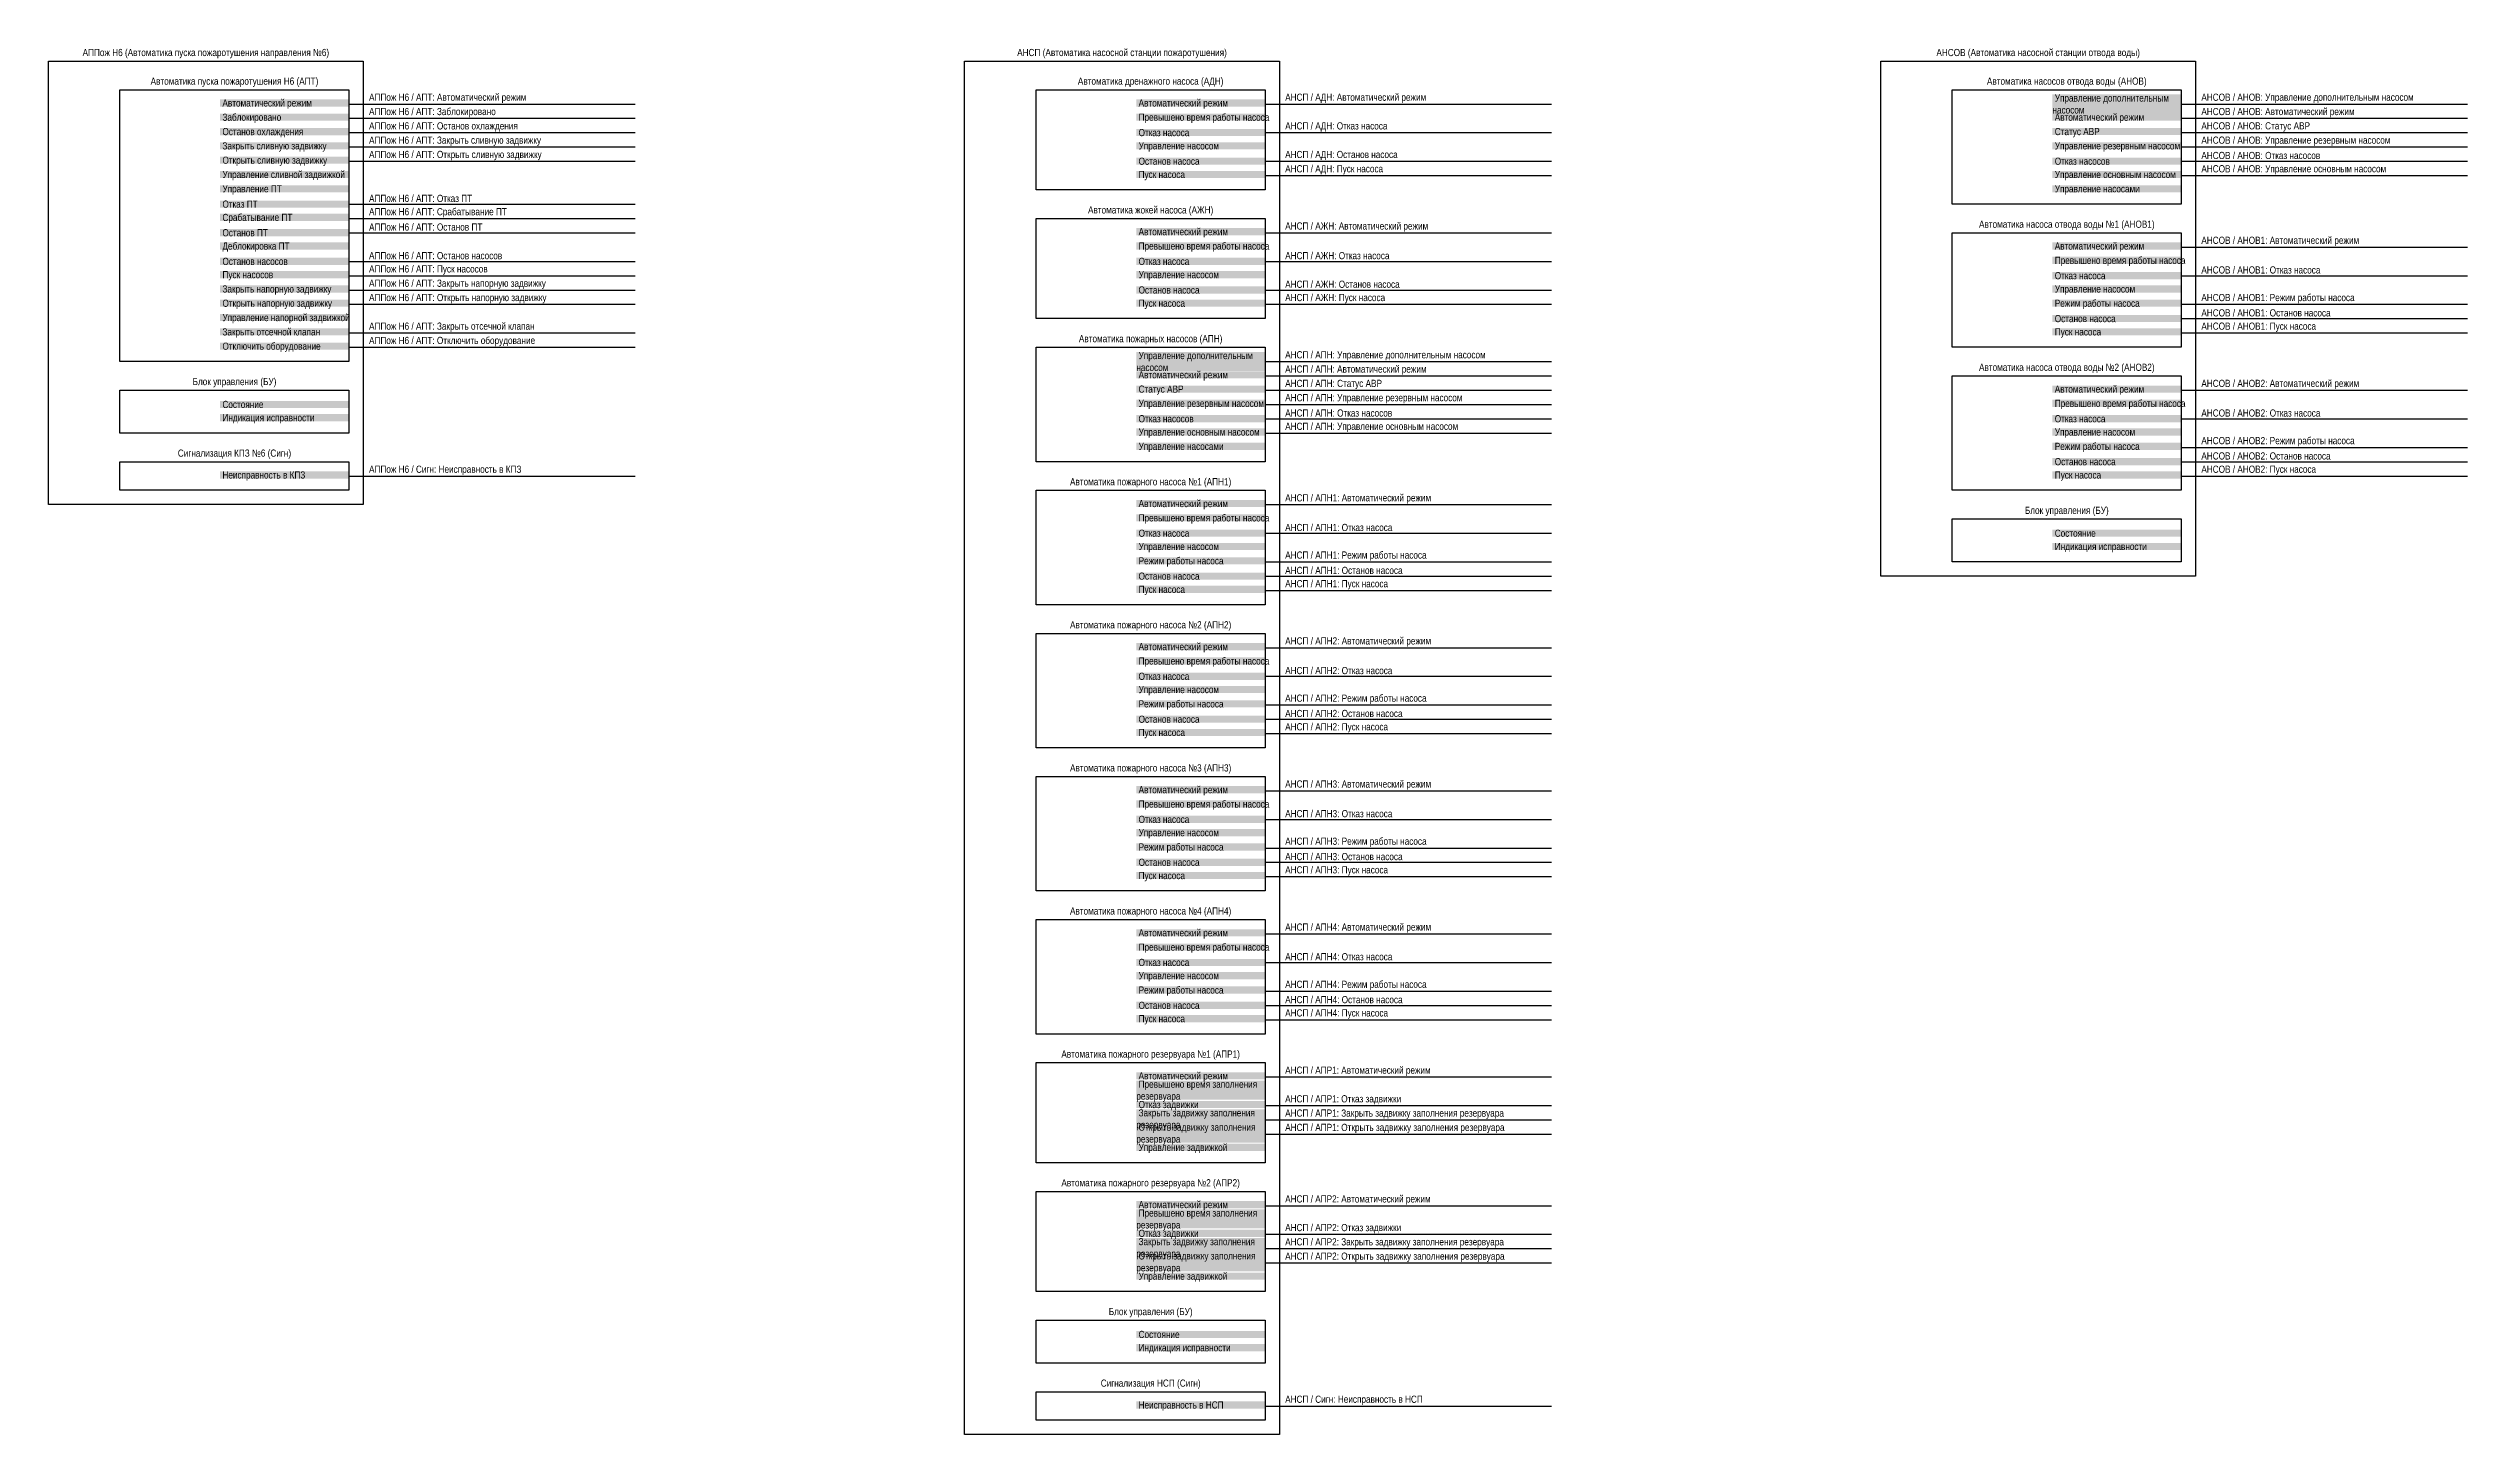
# Model space of a CAD drawing. Header units: millimetres. Extents: x -700 to 3725, y -920 to 4.
# Drawn here: x 1600 to 2445, y -480 to 4 of the extents above; entities that cross this region are included whole.
import ezdxf

# ---------------------------------------------------------------- set-up
doc = ezdxf.new("R2010")
doc.units = ezdxf.units.MM
for name, color, linetype, lineweight in [('Линии связи', 75, 'Continuous', 30), ('Основная', 7, 'Continuous', 30), ('Сигналы внутр.', 13, 'Continuous', 30)]:
    doc.layers.add(name, color=color, linetype=linetype, lineweight=lineweight)
doc.styles.add('Narrow', font='ARIALN.TTF')

msp = doc.modelspace()

# ---------------------------------------------------------------- linework, layer by layer
at = {"layer": 'Линии связи'}
for p, q in [((1705, -15), (1805, -15)), ((2025, -15), (2125, -15)), ((2345, -15), (2445, -15)), ((1705, -20), (1805, -20)), ((1705, -25), (1805, -25)), ((2025, -25), (2125, -25)), ((2345, -20), (2445, -20)), ((2345, -25), (2445, -25)), ((1705, -30), (1805, -30)), ((2345, -30), (2445, -30)), ((1705, -35), (1805, -35)), ((2025, -35), (2125, -35)), ((2025, -40), (2125, -40)), ((2345, -35), (2445, -35)), ((2345, -40), (2445, -40)), ((1705, -50), (1805, -50)), ((1705, -55), (1805, -55)), ((1705, -60), (1805, -60)), ((2025, -60), (2125, -60)), ((2345, -65), (2445, -65)), ((1705, -70), (1805, -70)), ((1705, -75), (1805, -75)), ((2025, -70), (2125, -70)), ((2345, -75), (2445, -75)), ((1705, -80), (1805, -80)), ((2025, -80), (2125, -80)), ((1705, -85), (1805, -85)), ((2025, -85), (2125, -85)), ((2345, -85), (2445, -85)), ((2345, -90), (2445, -90)), ((1705, -95), (1805, -95)), ((1705, -100), (1805, -100)), ((2345, -95), (2445, -95)), ((2025, -105), (2125, -105)), ((2025, -110), (2125, -110)), ((2025, -115), (2125, -115)), ((2345, -115), (2445, -115)), ((2025, -120), (2125, -120)), ((2025, -125), (2125, -125)), ((2345, -125), (2445, -125)), ((2025, -130), (2125, -130)), ((2345, -135), (2445, -135)), ((2345, -140), (2445, -140)), ((1705, -145), (1805, -145)), ((2345, -145), (2445, -145)), ((2025, -155), (2125, -155)), ((2025, -165), (2125, -165)), ((2025, -175), (2125, -175)), ((2025, -180), (2125, -180)), ((2025, -185), (2125, -185)), ((2025, -205), (2125, -205)), ((2025, -215), (2125, -215)), ((2025, -225), (2125, -225)), ((2025, -230), (2125, -230)), ((2025, -235), (2125, -235)), ((2025, -255), (2125, -255)), ((2025, -265), (2125, -265)), ((2025, -275), (2125, -275)), ((2025, -280), (2125, -280)), ((2025, -285), (2125, -285)), ((2025, -305), (2125, -305)), ((2025, -315), (2125, -315)), ((2025, -325), (2125, -325)), ((2025, -330), (2125, -330)), ((2025, -335), (2125, -335)), ((2025, -355), (2125, -355)), ((2025, -365), (2125, -365)), ((2025, -370), (2125, -370)), ((2025, -375), (2125, -375)), ((2025, -400), (2125, -400)), ((2025, -410), (2125, -410)), ((2025, -415), (2125, -415)), ((2025, -420), (2125, -420)), ((2025, -470), (2125, -470))]:
    msp.add_line(p, q, dxfattribs=at)
at = {"layer": 'Основная'}
for points in [[(1600, 0), (1710, 0), (1710, -155), (1600, -155), (1600, 0)], [(1920, 0), (2030, 0), (2030, -480), (1920, -480), (1920, 0)], [(2240, 0), (2350, 0), (2350, -180), (2240, -180), (2240, 0)], [(1625, -10), (1705, -10), (1705, -105), (1625, -105), (1625, -10)], [(1945, -10), (2025, -10), (2025, -45), (1945, -45), (1945, -10)], [(2265, -10), (2345, -10), (2345, -50), (2265, -50), (2265, -10)], [(1945, -55), (2025, -55), (2025, -90), (1945, -90), (1945, -55)], [(2265, -60), (2345, -60), (2345, -100), (2265, -100), (2265, -60)], [(1945, -100), (2025, -100), (2025, -140), (1945, -140), (1945, -100)], [(1625, -115), (1705, -115), (1705, -130), (1625, -130), (1625, -115)], [(2265, -110), (2345, -110), (2345, -150), (2265, -150), (2265, -110)], [(1625, -140), (1705, -140), (1705, -150), (1625, -150), (1625, -140)], [(1945, -150), (2025, -150), (2025, -190), (1945, -190), (1945, -150)], [(2265, -160), (2345, -160), (2345, -175), (2265, -175), (2265, -160)], [(1945, -200), (2025, -200), (2025, -240), (1945, -240), (1945, -200)], [(1945, -250), (2025, -250), (2025, -290), (1945, -290), (1945, -250)], [(1945, -300), (2025, -300), (2025, -340), (1945, -340), (1945, -300)], [(1945, -350), (2025, -350), (2025, -385), (1945, -385), (1945, -350)], [(1945, -395), (2025, -395), (2025, -430), (1945, -430), (1945, -395)], [(1945, -440), (2025, -440), (2025, -455), (1945, -455), (1945, -440)], [(1945, -465), (2025, -465), (2025, -475), (1945, -475), (1945, -465)]]:
    msp.add_lwpolyline(points, close=True, dxfattribs=at)

# ---------------------------------------------------------------- texts
at = {"layer": 'Основная', "char_height": 2.5, "attachment_point": 8, "style": 'Narrow'}
for s, insert, width in [('АППож Н6 (Автоматика пуска пожаротушения направления №6)', (1655, 1), 110), ('АНСП (Автоматика насосной станции пожаротушения)', (1975, 1), 110), ('АНСОВ (Автоматика насосной станции отвода воды)', (2295, 1), 110), ('Автоматика пуска пожаротушения Н6 (АПТ)', (1665, -9), 80), ('Автоматика дренажного насоса (АДН)', (1985, -9), 80), ('Автоматика насосов отвода воды (АНОВ)', (2305, -9), 80), ('Автоматика жокей насоса (АЖН)', (1985, -54), 80), ('Автоматика насоса отвода воды №1 (АНОВ1)', (2305, -59), 80), ('Автоматика пожарных насосов (АПН)', (1985, -99), 80), ('Автоматика насоса отвода воды №2 (АНОВ2)', (2305, -109), 80), ('Блок управления (БУ)', (1665, -114), 80), ('Сигнализация КПЗ №6 (Сигн)', (1665, -139), 80), ('Автоматика пожарного насоса №1 (АПН1)', (1985, -149), 80), ('Блок управления (БУ)', (2305, -159), 80), ('Автоматика пожарного насоса №2 (АПН2)', (1985, -199), 80), ('Автоматика пожарного насоса №3 (АПН3)', (1985, -249), 80), ('Автоматика пожарного насоса №4 (АПН4)', (1985, -299), 80), ('Автоматика пожарного резервуара №1 (АПР1)', (1985, -349), 80), ('Автоматика пожарного резервуара №2 (АПР2)', (1985, -394), 80), ('Блок управления (БУ)', (1985, -439), 80), ('Сигнализация НСП (Сигн)', (1985, -464), 80)]:
    msp.add_mtext(s, dxfattribs=dict(at, insert=insert, width=width))
at = {"layer": 'Основная', "char_height": 2.5, "width": 45, "attachment_point": 4, "style": 'Narrow', "bg_fill": 1, "box_fill_scale": 1, "bg_fill_color": 9}
for s, insert in [(' Автоматический режим', (1660, -15)), (' Автоматический режим', (1980, -15)), (' Управление дополнительным насосом', (2300, -15)), (' Заблокировано', (1660, -20)), (' Останов охлаждения', (1660, -25)), (' Превышено время работы насоса', (1980, -20)), (' Отказ насоса', (1980, -25)), (' Автоматический режим', (2300, -20)), (' Статус АВР', (2300, -25)), (' Закрыть сливную задвижку', (1660, -30)), (' Открыть сливную задвижку', (1660, -35)), (' Управление насосом', (1980, -30)), (' Останов насоса', (1980, -35)), (' Управление резервным насосом', (2300, -30)), (' Отказ насосов', (2300, -35)), (' Управление сливной задвижкой', (1660, -40)), (' Пуск насоса', (1980, -40)), (' Управление основным насосом', (2300, -40)), (' Управление ПТ', (1660, -45)), (' Отказ ПТ', (1660, -50)), (' Управление насосами', (2300, -45)), (' Срабатывание ПТ', (1660, -55)), (' Останов ПТ', (1660, -60)), (' Автоматический режим', (1980, -60)), (' Деблокировка ПТ', (1660, -65)), (' Превышено время работы насоса', (1980, -65)), (' Автоматический режим', (2300, -65)), (' Останов насосов', (1660, -70)), (' Пуск насосов', (1660, -75)), (' Отказ насоса', (1980, -70)), (' Управление насосом', (1980, -75)), (' Превышено время работы насоса', (2300, -70)), (' Отказ насоса', (2300, -75)), (' Закрыть напорную задвижку', (1660, -80)), (' Открыть напорную задвижку', (1660, -85)), (' Останов насоса', (1980, -80)), (' Пуск насоса', (1980, -85)), (' Управление насосом', (2300, -80)), (' Режим работы насоса', (2300, -85)), (' Управление напорной задвижкой', (1660, -90)), (' Останов насоса', (2300, -90)), (' Закрыть отсечной клапан', (1660, -95)), (' Отключить оборудование', (1660, -100)), (' Пуск насоса', (2300, -95)), (' Управление дополнительным насосом', (1980, -105)), (' Автоматический режим', (1980, -110)), (' Статус АВР', (1980, -115)), (' Автоматический режим', (2300, -115)), (' Превышено время работы насоса', (2300, -120)), (' Состояние', (1660, -120)), (' Индикация исправности', (1660, -125)), (' Управление резервным насосом', (1980, -120)), (' Отказ насосов', (1980, -125)), (' Отказ насоса', (2300, -125)), (' Управление основным насосом', (1980, -130)), (' Управление насосами', (1980, -135)), (' Управление насосом', (2300, -130)), (' Режим работы насоса', (2300, -135)), (' Неисправность в КПЗ', (1660, -145)), (' Останов насоса', (2300, -140)), (' Пуск насоса', (2300, -145)), (' Автоматический режим', (1980, -155)), (' Превышено время работы насоса', (1980, -160)), (' Отказ насоса', (1980, -165)), (' Управление насосом', (1980, -170)), (' Состояние', (2300, -165)), (' Индикация исправности', (2300, -170)), (' Режим работы насоса', (1980, -175)), (' Останов насоса', (1980, -180)), (' Пуск насоса', (1980, -185)), (' Автоматический режим', (1980, -205)), (' Превышено время работы насоса', (1980, -210)), (' Отказ насоса', (1980, -215)), (' Управление насосом', (1980, -220)), (' Режим работы насоса', (1980, -225)), (' Останов насоса', (1980, -230)), (' Пуск насоса', (1980, -235)), (' Автоматический режим', (1980, -255)), (' Превышено время работы насоса', (1980, -260)), (' Отказ насоса', (1980, -265)), (' Управление насосом', (1980, -270)), (' Режим работы насоса', (1980, -275)), (' Останов насоса', (1980, -280)), (' Пуск насоса', (1980, -285)), (' Автоматический режим', (1980, -305)), (' Превышено время работы насоса', (1980, -310)), (' Отказ насоса', (1980, -315)), (' Управление насосом', (1980, -320)), (' Режим работы насоса', (1980, -325)), (' Останов насоса', (1980, -330)), (' Пуск насоса', (1980, -335)), (' Автоматический режим', (1980, -355)), (' Превышено время заполнения резервуара', (1980, -360)), (' Отказ задвижки', (1980, -365)), (' Закрыть задвижку заполнения резервуара', (1980, -370)), (' Открыть задвижку заполнения резервуара', (1980, -375)), (' Управление задвижкой', (1980, -380)), (' Автоматический режим', (1980, -400)), (' Превышено время заполнения резервуара', (1980, -405)), (' Отказ задвижки', (1980, -410)), (' Закрыть задвижку заполнения резервуара', (1980, -415)), (' Открыть задвижку заполнения резервуара', (1980, -420)), (' Управление задвижкой', (1980, -425)), (' Состояние', (1980, -445)), (' Индикация исправности', (1980, -450)), (' Неисправность в НСП', (1980, -470))]:
    msp.add_mtext(s, dxfattribs=dict(at, insert=insert))
at = {"layer": 'Сигналы внутр.', "char_height": 2.5, "width": 100, "attachment_point": 4, "style": 'Narrow'}
for s, insert in [('АППож Н6 / АПТ: Автоматический режим', (1712, -13)), ('АППож Н6 / АПТ: Заблокировано', (1712, -18)), ('АНСП / АДН: Автоматический режим', (2032, -13)), ('АНСОВ / АНОВ: Управление дополнительным насосом', (2352, -13)), ('АНСОВ / АНОВ: Автоматический режим', (2352, -18)), ('АППож Н6 / АПТ: Останов охлаждения', (1712, -23)), ('АНСП / АДН: Отказ насоса', (2032, -23)), ('АНСОВ / АНОВ: Статус АВР', (2352, -23)), ('АППож Н6 / АПТ: Закрыть сливную задвижку', (1712, -28)), ('АППож Н6 / АПТ: Открыть сливную задвижку', (1712, -33)), ('АНСП / АДН: Останов насоса', (2032, -33)), ('АНСОВ / АНОВ: Управление резервным насосом', (2352, -28)), ('АНСОВ / АНОВ: Отказ насосов', (2352, -33)), ('АНСП / АДН: Пуск насоса', (2032, -38)), ('АНСОВ / АНОВ: Управление основным насосом', (2352, -38)), ('АППож Н6 / АПТ: Отказ ПТ', (1712, -48)), ('АППож Н6 / АПТ: Срабатывание ПТ', (1712, -53)), ('АППож Н6 / АПТ: Останов ПТ', (1712, -58)), ('АНСП / АЖН: Автоматический режим', (2032, -58)), ('АППож Н6 / АПТ: Останов насосов', (1712, -68)), ('АНСП / АЖН: Отказ насоса', (2032, -68)), ('АНСОВ / АНОВ1: Автоматический режим', (2352, -63)), ('АППож Н6 / АПТ: Пуск насосов', (1712, -73)), ('АНСОВ / АНОВ1: Отказ насоса', (2352, -73)), ('АППож Н6 / АПТ: Закрыть напорную задвижку', (1712, -78)), ('АППож Н6 / АПТ: Открыть напорную задвижку', (1712, -83)), ('АНСП / АЖН: Останов насоса', (2032, -78)), ('АНСП / АЖН: Пуск насоса', (2032, -83)), ('АНСОВ / АНОВ1: Режим работы насоса', (2352, -83)), ('АППож Н6 / АПТ: Закрыть отсечной клапан', (1712, -93)), ('АНСОВ / АНОВ1: Останов насоса', (2352, -88)), ('АНСОВ / АНОВ1: Пуск насоса', (2352, -93)), ('АППож Н6 / АПТ: Отключить оборудование', (1712, -98)), ('АНСП / АПН: Управление дополнительным насосом', (2032, -103)), ('АНСП / АПН: Автоматический режим', (2032, -108)), ('АНСП / АПН: Статус АВР', (2032, -113)), ('АНСП / АПН: Управление резервным насосом', (2032, -118)), ('АНСОВ / АНОВ2: Автоматический режим', (2352, -113)), ('АНСП / АПН: Отказ насосов', (2032, -123)), ('АНСП / АПН: Управление основным насосом', (2032, -128)), ('АНСОВ / АНОВ2: Отказ насоса', (2352, -123)), ('АНСОВ / АНОВ2: Режим работы насоса', (2352, -133)), ('АППож Н6 / Сигн: Неисправность в КПЗ', (1712, -143)), ('АНСОВ / АНОВ2: Останов насоса', (2352, -138)), ('АНСОВ / АНОВ2: Пуск насоса', (2352, -143)), ('АНСП / АПН1: Автоматический режим', (2032, -153)), ('АНСП / АПН1: Отказ насоса', (2032, -163)), ('АНСП / АПН1: Режим работы насоса', (2032, -173)), ('АНСП / АПН1: Останов насоса', (2032, -178)), ('АНСП / АПН1: Пуск насоса', (2032, -183)), ('АНСП / АПН2: Автоматический режим', (2032, -203)), ('АНСП / АПН2: Отказ насоса', (2032, -213)), ('АНСП / АПН2: Режим работы насоса', (2032, -223)), ('АНСП / АПН2: Останов насоса', (2032, -228)), ('АНСП / АПН2: Пуск насоса', (2032, -233)), ('АНСП / АПН3: Автоматический режим', (2032, -253)), ('АНСП / АПН3: Отказ насоса', (2032, -263)), ('АНСП / АПН3: Режим работы насоса', (2032, -273)), ('АНСП / АПН3: Останов насоса', (2032, -278)), ('АНСП / АПН3: Пуск насоса', (2032, -283)), ('АНСП / АПН4: Автоматический режим', (2032, -303)), ('АНСП / АПН4: Отказ насоса', (2032, -313)), ('АНСП / АПН4: Режим работы насоса', (2032, -323)), ('АНСП / АПН4: Останов насоса', (2032, -328)), ('АНСП / АПН4: Пуск насоса', (2032, -333)), ('АНСП / АПР1: Автоматический режим', (2032, -353)), ('АНСП / АПР1: Отказ задвижки', (2032, -363)), ('АНСП / АПР1: Закрыть задвижку заполнения резервуара', (2032, -368)), ('АНСП / АПР1: Открыть задвижку заполнения резервуара', (2032, -373)), ('АНСП / АПР2: Автоматический режим', (2032, -398)), ('АНСП / АПР2: Отказ задвижки', (2032, -408)), ('АНСП / АПР2: Закрыть задвижку заполнения резервуара', (2032, -413)), ('АНСП / АПР2: Открыть задвижку заполнения резервуара', (2032, -418)), ('АНСП / Сигн: Неисправность в НСП', (2032, -468))]:
    msp.add_mtext(s, dxfattribs=dict(at, insert=insert))

doc.saveas('drawing.dxf')
